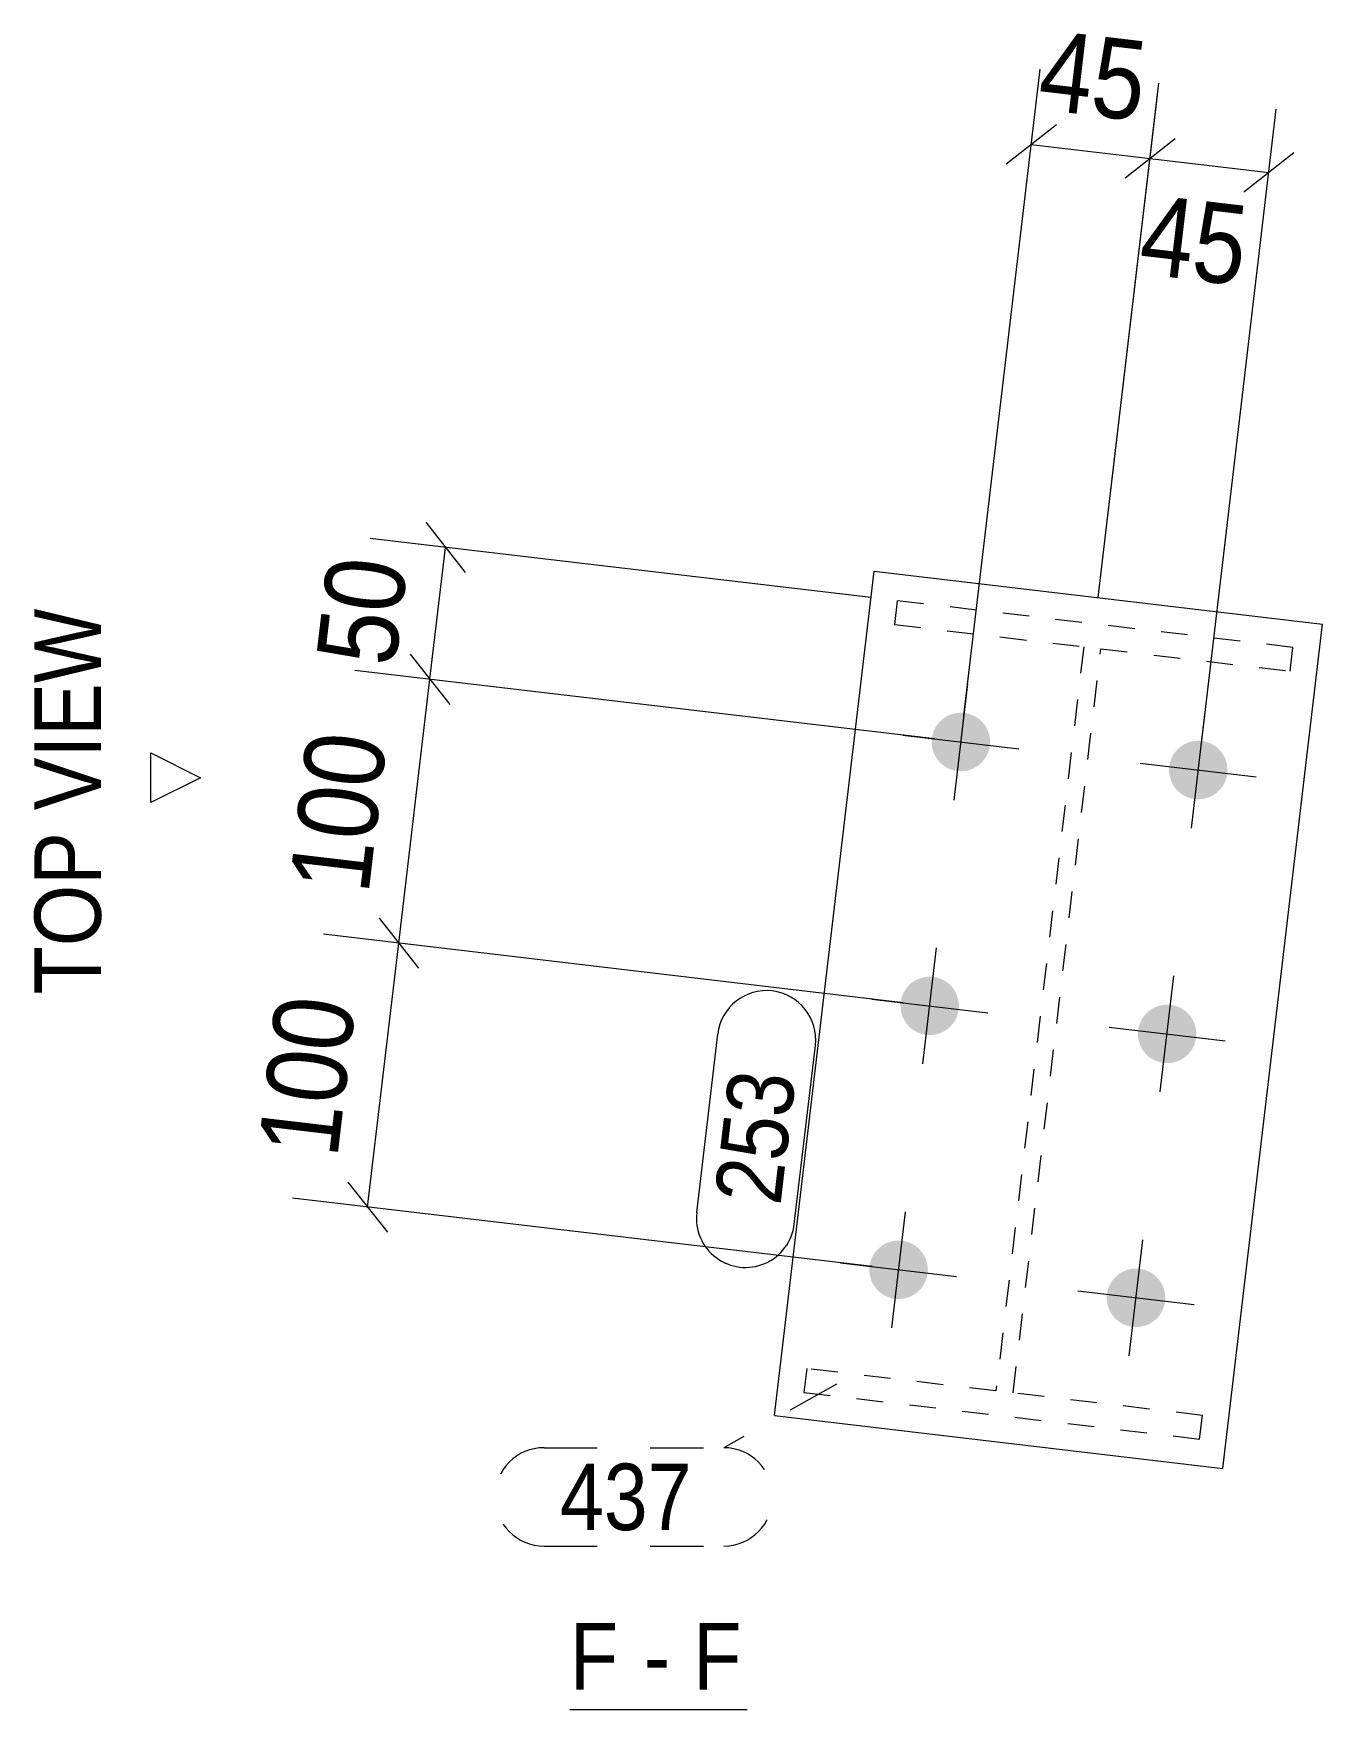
# Model space of a CAD drawing. Header units: millimetres. Extents: x 2 to 825, y 1 to 579.
# Drawn here: x 659.4 to 708, y 334.4 to 397.5 of the extents above; entities that cross this region are included whole.
import ezdxf

# ---------------------------------------------------------------- set-up
doc = ezdxf.new("R2010")
doc.units = ezdxf.units.MM
for name, pattern in [('XKITLINE00', [0]), ('XKITLINE01', [4, 1, -1, 1, -1]), ('XKITLINE02', [4, 2, -2]), ('XKITLINE03', [6, 3, -1, 1, -1])]:
    doc.linetypes.add(name, pattern=pattern)
for name, color, linetype, lineweight in [('Bolt', 3, 'Continuous', 0), ('Dimensions', 7, 'Continuous', 0), ('OtherObjectType', 7, 'Continuous', 0), ('Part', 2, 'Continuous', 0), ('PartMark', 7, 'Continuous', 0)]:
    doc.layers.add(name, color=color, linetype=linetype, lineweight=lineweight)
doc.styles.add('ARIAL', font='ARIAL.TTF')

# ---------------------------------------------------------------- blocks, each defined once
blk = doc.blocks.new('*A110')
at = {"layer": 'Bolt'}
for points in [[(693.248, 370.995), (693.252, 371.022), (693.257, 371.049), (693.262, 371.075), (693.268, 371.101), (693.275, 371.128), (693.282, 371.154), (693.29, 371.179), (693.299, 371.205), (693.308, 371.23), (693.318, 371.255), (693.329, 371.28), (693.34, 371.305), (693.351, 371.329), (693.364, 371.353), (693.377, 371.377), (693.39, 371.4), (693.404, 371.423), (693.419, 371.446), (693.434, 371.468), (693.45, 371.49), (693.466, 371.512), (693.483, 371.533), (693.5, 371.554), (693.518, 371.574), (693.536, 371.594), (693.555, 371.614), (693.574, 371.632), (693.593, 371.651), (693.614, 371.669), (693.634, 371.686), (693.655, 371.703), (693.677, 371.72), (693.698, 371.736), (693.721, 371.751), (693.743, 371.766), (693.766, 371.78), (693.789, 371.794), (693.813, 371.807), (693.837, 371.82), (693.861, 371.832), (693.885, 371.843), (693.91, 371.854), (693.935, 371.864), (693.96, 371.874), (693.986, 371.882), (694.012, 371.891), (694.038, 371.898), (694.064, 371.905), (694.09, 371.912), (694.116, 371.918), (694.143, 371.923), (694.169, 371.927), (694.196, 371.931), (694.223, 371.934), (694.25, 371.936), (694.277, 371.938), (694.304, 371.939), (694.331, 371.94), (694.358, 371.94), (694.385, 371.939), (694.412, 371.937), (694.439, 371.935), (694.465, 371.932), (694.492, 371.929), (694.519, 371.925), (694.545, 371.92), (694.572, 371.914), (694.598, 371.908), (694.624, 371.901), (694.65, 371.894), (694.676, 371.886), (694.702, 371.877), (694.727, 371.868), (694.752, 371.858), (694.777, 371.848), (694.802, 371.837), (694.826, 371.825), (694.85, 371.813), (694.874, 371.8), (694.897, 371.786), (694.92, 371.772), (694.943, 371.758), (694.965, 371.742), (694.987, 371.727), (695.009, 371.711), (695.03, 371.694), (695.051, 371.676), (695.071, 371.659), (695.091, 371.64), (695.11, 371.622), (695.129, 371.602), (695.148, 371.583), (695.166, 371.563), (695.183, 371.542), (695.2, 371.521), (695.217, 371.5), (695.232, 371.478), (695.248, 371.456), (695.263, 371.433), (695.277, 371.41), (695.291, 371.387), (695.304, 371.363), (695.316, 371.34), (695.328, 371.315), (695.34, 371.291), (695.351, 371.266), (695.361, 371.241), (695.37, 371.216), (695.379, 371.19), (695.387, 371.165), (695.395, 371.139), (695.402, 371.113), (695.408, 371.086), (695.414, 371.06), (695.419, 371.034), (695.424, 371.007), (695.427, 370.98), (695.431, 370.953), (695.433, 370.926), (695.435, 370.9), (695.436, 370.873), (695.436, 370.846), (695.436, 370.819), (695.435, 370.792), (695.434, 370.765), (695.432, 370.738), (695.429, 370.711), (695.425, 370.684), (695.421, 370.657), (695.416, 370.631), (695.411, 370.604), (695.405, 370.578), (695.398, 370.552), (695.391, 370.526), (695.383, 370.5), (695.374, 370.475), (695.365, 370.449), (695.355, 370.424), (695.344, 370.399), (695.333, 370.375), (695.322, 370.35), (695.309, 370.326), (695.296, 370.303), (695.283, 370.279), (695.269, 370.256), (695.254, 370.233), (695.239, 370.211), (695.223, 370.189), (695.207, 370.168), (695.19, 370.146), (695.173, 370.126), (695.155, 370.105), (695.137, 370.085), (695.118, 370.066), (695.099, 370.047), (695.079, 370.029), (695.059, 370.011), (695.039, 369.993), (695.018, 369.976), (694.996, 369.96), (694.975, 369.944), (694.952, 369.928), (694.93, 369.914), (694.907, 369.899), (694.884, 369.886), (694.86, 369.872), (694.836, 369.86), (694.812, 369.848), (694.788, 369.837), (694.763, 369.826), (694.738, 369.816), (694.712, 369.806), (694.687, 369.797), (694.661, 369.789), (694.635, 369.781), (694.609, 369.774), (694.583, 369.768), (694.557, 369.762), (694.53, 369.757), (694.504, 369.753), (694.477, 369.749), (694.45, 369.746), (694.423, 369.743), (694.396, 369.741), (694.369, 369.74), (694.342, 369.74), (694.315, 369.74), (694.288, 369.741), (694.261, 369.742), (694.234, 369.745), (694.208, 369.747), (694.181, 369.751), (694.154, 369.755), (694.128, 369.76), (694.101, 369.765), (694.075, 369.771), (694.049, 369.778), (694.023, 369.785), (693.997, 369.794), (693.971, 369.802), (693.946, 369.811), (693.921, 369.821), (693.896, 369.832), (693.871, 369.843), (693.847, 369.855), (693.823, 369.867), (693.799, 369.88), (693.776, 369.893), (693.753, 369.907), (693.73, 369.922), (693.708, 369.937), (693.686, 369.953), (693.664, 369.969), (693.643, 369.986), (693.622, 370.003), (693.602, 370.021), (693.582, 370.039), (693.563, 370.058), (693.544, 370.077), (693.525, 370.097), (693.507, 370.117), (693.49, 370.137), (693.473, 370.158), (693.456, 370.18), (693.44, 370.202), (693.425, 370.224), (693.41, 370.246), (693.396, 370.269), (693.382, 370.293), (693.369, 370.316), (693.357, 370.34), (693.345, 370.364), (693.333, 370.389), (693.322, 370.414), (693.312, 370.439), (693.303, 370.464), (693.294, 370.489), (693.286, 370.515), (693.278, 370.541), (693.271, 370.567), (693.264, 370.593), (693.259, 370.62), (693.254, 370.646), (693.249, 370.673), (693.245, 370.699), (693.242, 370.726), (693.24, 370.753), (693.238, 370.78), (693.237, 370.807), (693.236, 370.834), (693.237, 370.861), (693.238, 370.888), (693.239, 370.915), (693.241, 370.942), (693.244, 370.969)], [(702.186, 369.941), (702.19, 369.967), (702.194, 369.994), (702.2, 370.02), (702.206, 370.047), (702.213, 370.073), (702.22, 370.099), (702.228, 370.125), (702.237, 370.15), (702.246, 370.175), (702.256, 370.201), (702.266, 370.225), (702.278, 370.25), (702.289, 370.274), (702.302, 370.298), (702.315, 370.322), (702.328, 370.346), (702.342, 370.369), (702.357, 370.391), (702.372, 370.414), (702.387, 370.436), (702.404, 370.457), (702.42, 370.478), (702.438, 370.499), (702.456, 370.519), (702.474, 370.539), (702.493, 370.559), (702.512, 370.578), (702.531, 370.596), (702.552, 370.614), (702.572, 370.632), (702.593, 370.649), (702.615, 370.665), (702.636, 370.681), (702.659, 370.696), (702.681, 370.711), (702.704, 370.726), (702.727, 370.739), (702.751, 370.752), (702.775, 370.765), (702.799, 370.777), (702.823, 370.788), (702.848, 370.799), (702.873, 370.809), (702.898, 370.819), (702.924, 370.828), (702.95, 370.836), (702.976, 370.844), (703.002, 370.851), (703.028, 370.857), (703.054, 370.863), (703.081, 370.868), (703.107, 370.872), (703.134, 370.876), (703.161, 370.879), (703.188, 370.882), (703.215, 370.883), (703.242, 370.884), (703.269, 370.885), (703.296, 370.885), (703.323, 370.884), (703.35, 370.882), (703.377, 370.88), (703.403, 370.877), (703.43, 370.874), (703.457, 370.87), (703.483, 370.865), (703.51, 370.86), (703.536, 370.853), (703.562, 370.847), (703.588, 370.839), (703.614, 370.831), (703.64, 370.823), (703.665, 370.813), (703.69, 370.803), (703.715, 370.793), (703.74, 370.782), (703.764, 370.77), (703.788, 370.758), (703.812, 370.745), (703.835, 370.731), (703.858, 370.717), (703.881, 370.703), (703.903, 370.688), (703.925, 370.672), (703.947, 370.656), (703.968, 370.639), (703.989, 370.622), (704.009, 370.604), (704.029, 370.586), (704.048, 370.567), (704.067, 370.548), (704.086, 370.528), (704.104, 370.508), (704.121, 370.487), (704.138, 370.466), (704.155, 370.445), (704.17, 370.423), (704.186, 370.401), (704.201, 370.378), (704.215, 370.355), (704.229, 370.332), (704.242, 370.309), (704.254, 370.285), (704.266, 370.261), (704.278, 370.236), (704.288, 370.211), (704.299, 370.186), (704.308, 370.161), (704.317, 370.136), (704.325, 370.11), (704.333, 370.084), (704.34, 370.058), (704.346, 370.032), (704.352, 370.005), (704.357, 369.979), (704.362, 369.952), (704.365, 369.925), (704.369, 369.899), (704.371, 369.872), (704.373, 369.845), (704.374, 369.818), (704.374, 369.791), (704.374, 369.764), (704.373, 369.737), (704.372, 369.71), (704.37, 369.683), (704.367, 369.656), (704.363, 369.629), (704.359, 369.603), (704.354, 369.576), (704.349, 369.55), (704.343, 369.523), (704.336, 369.497), (704.329, 369.471), (704.321, 369.445), (704.312, 369.42), (704.303, 369.394), (704.293, 369.369), (704.282, 369.345), (704.271, 369.32), (704.26, 369.296), (704.247, 369.272), (704.234, 369.248), (704.221, 369.224), (704.207, 369.201), (704.192, 369.179), (704.177, 369.156), (704.161, 369.134), (704.145, 369.113), (704.128, 369.092), (704.111, 369.071), (704.093, 369.051), (704.075, 369.031), (704.056, 369.011), (704.037, 368.992), (704.017, 368.974), (703.997, 368.956), (703.977, 368.938), (703.956, 368.921), (703.934, 368.905), (703.913, 368.889), (703.89, 368.874), (703.868, 368.859), (703.845, 368.844), (703.822, 368.831), (703.798, 368.818), (703.774, 368.805), (703.75, 368.793), (703.725, 368.782), (703.701, 368.771), (703.676, 368.761), (703.65, 368.751), (703.625, 368.742), (703.599, 368.734), (703.573, 368.726), (703.547, 368.719), (703.521, 368.713), (703.495, 368.707), (703.468, 368.702), (703.442, 368.698), (703.415, 368.694), (703.388, 368.691), (703.361, 368.688), (703.334, 368.687), (703.307, 368.685), (703.28, 368.685), (703.253, 368.685), (703.226, 368.686), (703.199, 368.688), (703.172, 368.69), (703.146, 368.693), (703.119, 368.696), (703.092, 368.7), (703.066, 368.705), (703.039, 368.71), (703.013, 368.717), (702.987, 368.723), (702.961, 368.731), (702.935, 368.739), (702.909, 368.747), (702.884, 368.757), (702.859, 368.767), (702.834, 368.777), (702.809, 368.788), (702.785, 368.8), (702.761, 368.812), (702.737, 368.825), (702.714, 368.839), (702.691, 368.853), (702.668, 368.867), (702.646, 368.882), (702.624, 368.898), (702.602, 368.914), (702.581, 368.931), (702.56, 368.948), (702.54, 368.966), (702.52, 368.984), (702.501, 369.003), (702.482, 369.022), (702.463, 369.042), (702.445, 369.062), (702.428, 369.083), (702.411, 369.104), (702.394, 369.125), (702.378, 369.147), (702.363, 369.169), (702.348, 369.192), (702.334, 369.215), (702.32, 369.238), (702.307, 369.261), (702.295, 369.285), (702.283, 369.309), (702.271, 369.334), (702.26, 369.359), (702.25, 369.384), (702.241, 369.409), (702.232, 369.434), (702.224, 369.46), (702.216, 369.486), (702.209, 369.512), (702.202, 369.538), (702.197, 369.565), (702.192, 369.591), (702.187, 369.618), (702.183, 369.645), (702.18, 369.671), (702.178, 369.698), (702.176, 369.725), (702.175, 369.752), (702.174, 369.779), (702.175, 369.806), (702.176, 369.833), (702.177, 369.86), (702.179, 369.887), (702.182, 369.914)], [(692.076, 361.064), (692.08, 361.091), (692.085, 361.118), (692.09, 361.144), (692.096, 361.17), (692.103, 361.197), (692.11, 361.222), (692.118, 361.248), (692.127, 361.274), (692.136, 361.299), (692.146, 361.324), (692.157, 361.349), (692.168, 361.374), (692.179, 361.398), (692.192, 361.422), (692.205, 361.446), (692.218, 361.469), (692.232, 361.492), (692.247, 361.515), (692.262, 361.537), (692.278, 361.559), (692.294, 361.581), (692.311, 361.602), (692.328, 361.623), (692.346, 361.643), (692.364, 361.663), (692.383, 361.682), (692.402, 361.701), (692.421, 361.72), (692.442, 361.738), (692.462, 361.755), (692.483, 361.772), (692.505, 361.789), (692.526, 361.805), (692.549, 361.82), (692.571, 361.835), (692.594, 361.849), (692.617, 361.863), (692.641, 361.876), (692.665, 361.889), (692.689, 361.901), (692.713, 361.912), (692.738, 361.923), (692.763, 361.933), (692.788, 361.942), (692.814, 361.951), (692.84, 361.96), (692.866, 361.967), (692.892, 361.974), (692.918, 361.981), (692.944, 361.986), (692.971, 361.992), (692.997, 361.996), (693.024, 362), (693.051, 362.003), (693.078, 362.005), (693.105, 362.007), (693.132, 362.008), (693.159, 362.009), (693.186, 362.008), (693.213, 362.008), (693.24, 362.006), (693.267, 362.004), (693.293, 362.001), (693.32, 361.998), (693.347, 361.993), (693.373, 361.989), (693.4, 361.983), (693.426, 361.977), (693.452, 361.97), (693.478, 361.963), (693.504, 361.955), (693.53, 361.946), (693.555, 361.937), (693.58, 361.927), (693.605, 361.917), (693.63, 361.906), (693.654, 361.894), (693.678, 361.882), (693.702, 361.869), (693.725, 361.855), (693.748, 361.841), (693.771, 361.827), (693.793, 361.811), (693.815, 361.796), (693.837, 361.779), (693.858, 361.763), (693.879, 361.745), (693.899, 361.728), (693.919, 361.709), (693.938, 361.691), (693.957, 361.671), (693.976, 361.652), (693.994, 361.632), (694.011, 361.611), (694.028, 361.59), (694.045, 361.569), (694.06, 361.547), (694.076, 361.525), (694.091, 361.502), (694.105, 361.479), (694.119, 361.456), (694.132, 361.432), (694.144, 361.408), (694.156, 361.384), (694.168, 361.36), (694.179, 361.335), (694.189, 361.31), (694.198, 361.285), (694.207, 361.259), (694.215, 361.234), (694.223, 361.208), (694.23, 361.182), (694.236, 361.155), (694.242, 361.129), (694.247, 361.102), (694.252, 361.076), (694.255, 361.049), (694.259, 361.022), (694.261, 360.995), (694.263, 360.968), (694.264, 360.941), (694.264, 360.914), (694.264, 360.887), (694.263, 360.86), (694.262, 360.834), (694.26, 360.807), (694.257, 360.78), (694.253, 360.753), (694.249, 360.726), (694.244, 360.7), (694.239, 360.673), (694.233, 360.647), (694.226, 360.621), (694.219, 360.595), (694.211, 360.569), (694.202, 360.544), (694.193, 360.518), (694.183, 360.493), (694.172, 360.468), (694.161, 360.444), (694.15, 360.419), (694.137, 360.395), (694.124, 360.372), (694.111, 360.348), (694.097, 360.325), (694.082, 360.302), (694.067, 360.28), (694.051, 360.258), (694.035, 360.237), (694.018, 360.215), (694.001, 360.195), (693.983, 360.174), (693.965, 360.154), (693.946, 360.135), (693.927, 360.116), (693.907, 360.098), (693.887, 360.08), (693.867, 360.062), (693.846, 360.045), (693.824, 360.029), (693.803, 360.013), (693.78, 359.997), (693.758, 359.982), (693.735, 359.968), (693.712, 359.954), (693.688, 359.941), (693.664, 359.929), (693.64, 359.917), (693.616, 359.905), (693.591, 359.895), (693.566, 359.884), (693.54, 359.875), (693.515, 359.866), (693.489, 359.858), (693.463, 359.85), (693.437, 359.843), (693.411, 359.837), (693.385, 359.831), (693.358, 359.826), (693.332, 359.821), (693.305, 359.818), (693.278, 359.815), (693.251, 359.812), (693.224, 359.81), (693.197, 359.809), (693.17, 359.809), (693.143, 359.809), (693.116, 359.81), (693.089, 359.811), (693.062, 359.813), (693.036, 359.816), (693.009, 359.82), (692.982, 359.824), (692.956, 359.829), (692.929, 359.834), (692.903, 359.84), (692.877, 359.847), (692.851, 359.854), (692.825, 359.862), (692.799, 359.871), (692.774, 359.88), (692.749, 359.89), (692.724, 359.901), (692.699, 359.912), (692.675, 359.924), (692.651, 359.936), (692.627, 359.949), (692.604, 359.962), (692.581, 359.976), (692.558, 359.991), (692.536, 360.006), (692.514, 360.022), (692.492, 360.038), (692.471, 360.055), (692.45, 360.072), (692.43, 360.09), (692.41, 360.108), (692.391, 360.127), (692.372, 360.146), (692.353, 360.166), (692.335, 360.186), (692.318, 360.206), (692.301, 360.227), (692.284, 360.249), (692.268, 360.271), (692.253, 360.293), (692.238, 360.315), (692.224, 360.338), (692.21, 360.361), (692.197, 360.385), (692.185, 360.409), (692.173, 360.433), (692.161, 360.458), (692.15, 360.482), (692.14, 360.507), (692.131, 360.533), (692.122, 360.558), (692.114, 360.584), (692.106, 360.61), (692.099, 360.636), (692.092, 360.662), (692.087, 360.688), (692.082, 360.715), (692.077, 360.742), (692.073, 360.768), (692.07, 360.795), (692.068, 360.822), (692.066, 360.849), (692.065, 360.876), (692.064, 360.903), (692.065, 360.93), (692.066, 360.957), (692.067, 360.984), (692.069, 361.011), (692.072, 361.038)], [(701.014, 360.01), (701.018, 360.036), (701.022, 360.063), (701.028, 360.089), (701.034, 360.116), (701.041, 360.142), (701.048, 360.168), (701.056, 360.193), (701.065, 360.219), (701.074, 360.244), (701.084, 360.27), (701.095, 360.294), (701.106, 360.319), (701.117, 360.343), (701.13, 360.367), (701.143, 360.391), (701.156, 360.414), (701.17, 360.438), (701.185, 360.46), (701.2, 360.483), (701.216, 360.505), (701.232, 360.526), (701.248, 360.547), (701.266, 360.568), (701.284, 360.588), (701.302, 360.608), (701.321, 360.628), (701.34, 360.647), (701.359, 360.665), (701.38, 360.683), (701.4, 360.701), (701.421, 360.718), (701.443, 360.734), (701.464, 360.75), (701.487, 360.765), (701.509, 360.78), (701.532, 360.794), (701.555, 360.808), (701.579, 360.821), (701.603, 360.834), (701.627, 360.846), (701.651, 360.857), (701.676, 360.868), (701.701, 360.878), (701.726, 360.888), (701.752, 360.897), (701.778, 360.905), (701.804, 360.913), (701.83, 360.92), (701.856, 360.926), (701.882, 360.932), (701.909, 360.937), (701.935, 360.941), (701.962, 360.945), (701.989, 360.948), (702.016, 360.95), (702.043, 360.952), (702.07, 360.953), (702.097, 360.954), (702.124, 360.954), (702.151, 360.953), (702.178, 360.951), (702.205, 360.949), (702.231, 360.946), (702.258, 360.943), (702.285, 360.939), (702.311, 360.934), (702.338, 360.928), (702.364, 360.922), (702.39, 360.916), (702.416, 360.908), (702.442, 360.9), (702.468, 360.892), (702.493, 360.882), (702.518, 360.872), (702.543, 360.862), (702.568, 360.851), (702.592, 360.839), (702.616, 360.827), (702.64, 360.814), (702.663, 360.8), (702.686, 360.786), (702.709, 360.772), (702.731, 360.757), (702.753, 360.741), (702.775, 360.725), (702.796, 360.708), (702.817, 360.691), (702.837, 360.673), (702.857, 360.655), (702.876, 360.636), (702.895, 360.617), (702.914, 360.597), (702.932, 360.577), (702.949, 360.556), (702.966, 360.535), (702.983, 360.514), (702.998, 360.492), (703.014, 360.47), (703.029, 360.447), (703.043, 360.424), (703.057, 360.401), (703.07, 360.378), (703.082, 360.354), (703.094, 360.329), (703.106, 360.305), (703.117, 360.28), (703.127, 360.255), (703.136, 360.23), (703.145, 360.204), (703.153, 360.179), (703.161, 360.153), (703.168, 360.127), (703.174, 360.101), (703.18, 360.074), (703.185, 360.048), (703.19, 360.021), (703.193, 359.994), (703.197, 359.967), (703.199, 359.941), (703.201, 359.914), (703.202, 359.887), (703.202, 359.86), (703.202, 359.833), (703.201, 359.806), (703.2, 359.779), (703.198, 359.752), (703.195, 359.725), (703.191, 359.698), (703.187, 359.672), (703.182, 359.645), (703.177, 359.619), (703.171, 359.592), (703.164, 359.566), (703.157, 359.54), (703.149, 359.514), (703.14, 359.489), (703.131, 359.463), (703.121, 359.438), (703.11, 359.413), (703.099, 359.389), (703.088, 359.364), (703.075, 359.34), (703.062, 359.317), (703.049, 359.293), (703.035, 359.27), (703.02, 359.248), (703.005, 359.225), (702.989, 359.203), (702.973, 359.182), (702.956, 359.161), (702.939, 359.14), (702.921, 359.119), (702.903, 359.1), (702.884, 359.08), (702.865, 359.061), (702.845, 359.043), (702.825, 359.025), (702.805, 359.007), (702.784, 358.99), (702.762, 358.974), (702.741, 358.958), (702.718, 358.943), (702.696, 358.928), (702.673, 358.913), (702.65, 358.9), (702.626, 358.887), (702.602, 358.874), (702.578, 358.862), (702.553, 358.851), (702.529, 358.84), (702.504, 358.83), (702.478, 358.82), (702.453, 358.811), (702.427, 358.803), (702.401, 358.795), (702.375, 358.788), (702.349, 358.782), (702.323, 358.776), (702.296, 358.771), (702.27, 358.767), (702.243, 358.763), (702.216, 358.76), (702.189, 358.757), (702.162, 358.756), (702.135, 358.754), (702.108, 358.754), (702.081, 358.754), (702.054, 358.755), (702.027, 358.756), (702, 358.759), (701.974, 358.761), (701.947, 358.765), (701.92, 358.769), (701.894, 358.774), (701.867, 358.779), (701.841, 358.785), (701.815, 358.792), (701.789, 358.8), (701.763, 358.808), (701.737, 358.816), (701.712, 358.826), (701.687, 358.835), (701.662, 358.846), (701.637, 358.857), (701.613, 358.869), (701.589, 358.881), (701.565, 358.894), (701.542, 358.907), (701.519, 358.921), (701.496, 358.936), (701.474, 358.951), (701.452, 358.967), (701.43, 358.983), (701.409, 359), (701.388, 359.017), (701.368, 359.035), (701.348, 359.053), (701.329, 359.072), (701.31, 359.091), (701.291, 359.111), (701.273, 359.131), (701.256, 359.152), (701.239, 359.173), (701.222, 359.194), (701.206, 359.216), (701.191, 359.238), (701.176, 359.261), (701.162, 359.283), (701.148, 359.307), (701.135, 359.33), (701.123, 359.354), (701.111, 359.378), (701.099, 359.403), (701.088, 359.428), (701.078, 359.453), (701.069, 359.478), (701.06, 359.503), (701.052, 359.529), (701.044, 359.555), (701.037, 359.581), (701.03, 359.607), (701.025, 359.634), (701.02, 359.66), (701.015, 359.687), (701.011, 359.714), (701.008, 359.74), (701.006, 359.767), (701.004, 359.794), (701.003, 359.821), (701.002, 359.848), (701.003, 359.875), (701.004, 359.902), (701.005, 359.929), (701.007, 359.956), (701.01, 359.983)], [(690.904, 351.133), (690.908, 351.16), (690.913, 351.187), (690.918, 351.213), (690.924, 351.239), (690.931, 351.265), (690.938, 351.291), (690.946, 351.317), (690.955, 351.343), (690.964, 351.368), (690.974, 351.393), (690.985, 351.418), (690.996, 351.443), (691.007, 351.467), (691.02, 351.491), (691.033, 351.515), (691.046, 351.538), (691.06, 351.561), (691.075, 351.584), (691.09, 351.606), (691.106, 351.628), (691.122, 351.65), (691.139, 351.671), (691.156, 351.692), (691.174, 351.712), (691.192, 351.732), (691.211, 351.751), (691.23, 351.77), (691.25, 351.789), (691.27, 351.807), (691.29, 351.824), (691.311, 351.841), (691.333, 351.858), (691.354, 351.874), (691.377, 351.889), (691.399, 351.904), (691.422, 351.918), (691.445, 351.932), (691.469, 351.945), (691.493, 351.958), (691.517, 351.97), (691.541, 351.981), (691.566, 351.992), (691.591, 352.002), (691.616, 352.011), (691.642, 352.02), (691.668, 352.029), (691.694, 352.036), (691.72, 352.043), (691.746, 352.05), (691.772, 352.055), (691.799, 352.06), (691.825, 352.065), (691.852, 352.069), (691.879, 352.072), (691.906, 352.074), (691.933, 352.076), (691.96, 352.077), (691.987, 352.078), (692.014, 352.077), (692.041, 352.077), (692.068, 352.075), (692.095, 352.073), (692.121, 352.07), (692.148, 352.067), (692.175, 352.062), (692.201, 352.058), (692.228, 352.052), (692.254, 352.046), (692.28, 352.039), (692.306, 352.032), (692.332, 352.024), (692.358, 352.015), (692.383, 352.006), (692.408, 351.996), (692.433, 351.986), (692.458, 351.974), (692.482, 351.963), (692.506, 351.95), (692.53, 351.938), (692.553, 351.924), (692.576, 351.91), (692.599, 351.895), (692.621, 351.88), (692.643, 351.865), (692.665, 351.848), (692.686, 351.832), (692.707, 351.814), (692.727, 351.797), (692.747, 351.778), (692.766, 351.76), (692.785, 351.74), (692.804, 351.721), (692.822, 351.7), (692.839, 351.68), (692.856, 351.659), (692.873, 351.638), (692.888, 351.616), (692.904, 351.594), (692.919, 351.571), (692.933, 351.548), (692.947, 351.525), (692.96, 351.501), (692.972, 351.477), (692.984, 351.453), (692.996, 351.429), (693.007, 351.404), (693.017, 351.379), (693.026, 351.354), (693.035, 351.328), (693.043, 351.302), (693.051, 351.277), (693.058, 351.25), (693.064, 351.224), (693.07, 351.198), (693.075, 351.171), (693.08, 351.145), (693.083, 351.118), (693.087, 351.091), (693.089, 351.064), (693.091, 351.037), (693.092, 351.01), (693.092, 350.983), (693.092, 350.956), (693.091, 350.929), (693.09, 350.902), (693.088, 350.876), (693.085, 350.849), (693.081, 350.822), (693.077, 350.795), (693.072, 350.769), (693.067, 350.742), (693.061, 350.716), (693.054, 350.69), (693.047, 350.664), (693.039, 350.638), (693.03, 350.612), (693.021, 350.587), (693.011, 350.562), (693, 350.537), (692.989, 350.513), (692.978, 350.488), (692.965, 350.464), (692.952, 350.44), (692.939, 350.417), (692.925, 350.394), (692.91, 350.371), (692.895, 350.349), (692.879, 350.327), (692.863, 350.305), (692.846, 350.284), (692.829, 350.264), (692.811, 350.243), (692.793, 350.223), (692.774, 350.204), (692.755, 350.185), (692.735, 350.166), (692.715, 350.148), (692.695, 350.131), (692.674, 350.114), (692.652, 350.098), (692.631, 350.082), (692.608, 350.066), (692.586, 350.051), (692.563, 350.037), (692.54, 350.023), (692.516, 350.01), (692.492, 349.998), (692.468, 349.986), (692.444, 349.974), (692.419, 349.964), (692.394, 349.953), (692.368, 349.944), (692.343, 349.935), (692.317, 349.927), (692.291, 349.919), (692.265, 349.912), (692.239, 349.906), (692.213, 349.9), (692.186, 349.895), (692.16, 349.89), (692.133, 349.887), (692.106, 349.883), (692.079, 349.881), (692.052, 349.879), (692.025, 349.878), (691.998, 349.878), (691.971, 349.878), (691.944, 349.879), (691.917, 349.88), (691.89, 349.882), (691.864, 349.885), (691.837, 349.889), (691.81, 349.893), (691.784, 349.898), (691.757, 349.903), (691.731, 349.909), (691.705, 349.916), (691.679, 349.923), (691.653, 349.931), (691.627, 349.94), (691.602, 349.949), (691.577, 349.959), (691.552, 349.97), (691.527, 349.981), (691.503, 349.992), (691.479, 350.005), (691.455, 350.018), (691.432, 350.031), (691.409, 350.045), (691.386, 350.06), (691.364, 350.075), (691.342, 350.091), (691.32, 350.107), (691.299, 350.124), (691.278, 350.141), (691.258, 350.159), (691.238, 350.177), (691.219, 350.196), (691.2, 350.215), (691.181, 350.235), (691.163, 350.255), (691.146, 350.275), (691.129, 350.296), (691.112, 350.318), (691.096, 350.34), (691.081, 350.362), (691.066, 350.384), (691.052, 350.407), (691.038, 350.43), (691.025, 350.454), (691.013, 350.478), (691.001, 350.502), (690.989, 350.527), (690.978, 350.551), (690.968, 350.576), (690.959, 350.602), (690.95, 350.627), (690.942, 350.653), (690.934, 350.679), (690.927, 350.705), (690.92, 350.731), (690.915, 350.757), (690.91, 350.784), (690.905, 350.811), (690.901, 350.837), (690.898, 350.864), (690.896, 350.891), (690.894, 350.918), (690.893, 350.945), (690.893, 350.972), (690.893, 350.999), (690.894, 351.026), (690.895, 351.053), (690.897, 351.08), (690.9, 351.107)], [(699.842, 350.079), (699.846, 350.105), (699.85, 350.132), (699.856, 350.158), (699.862, 350.184), (699.869, 350.211), (699.876, 350.237), (699.884, 350.262), (699.893, 350.288), (699.902, 350.313), (699.912, 350.338), (699.923, 350.363), (699.934, 350.388), (699.945, 350.412), (699.958, 350.436), (699.971, 350.46), (699.984, 350.483), (699.998, 350.506), (700.013, 350.529), (700.028, 350.551), (700.044, 350.573), (700.06, 350.595), (700.076, 350.616), (700.094, 350.637), (700.112, 350.657), (700.13, 350.677), (700.149, 350.697), (700.168, 350.715), (700.187, 350.734), (700.208, 350.752), (700.228, 350.769), (700.249, 350.786), (700.271, 350.803), (700.292, 350.819), (700.315, 350.834), (700.337, 350.849), (700.36, 350.863), (700.383, 350.877), (700.407, 350.89), (700.431, 350.903), (700.455, 350.915), (700.479, 350.926), (700.504, 350.937), (700.529, 350.947), (700.554, 350.957), (700.58, 350.965), (700.606, 350.974), (700.632, 350.981), (700.658, 350.988), (700.684, 350.995), (700.71, 351.001), (700.737, 351.006), (700.763, 351.01), (700.79, 351.014), (700.817, 351.017), (700.844, 351.019), (700.871, 351.021), (700.898, 351.022), (700.925, 351.023), (700.952, 351.023), (700.979, 351.022), (701.006, 351.02), (701.033, 351.018), (701.059, 351.015), (701.086, 351.012), (701.113, 351.008), (701.139, 351.003), (701.166, 350.997), (701.192, 350.991), (701.218, 350.984), (701.244, 350.977), (701.27, 350.969), (701.296, 350.96), (701.321, 350.951), (701.346, 350.941), (701.371, 350.931), (701.396, 350.92), (701.42, 350.908), (701.444, 350.896), (701.468, 350.883), (701.491, 350.869), (701.514, 350.855), (701.537, 350.841), (701.559, 350.825), (701.581, 350.81), (701.603, 350.794), (701.624, 350.777), (701.645, 350.76), (701.665, 350.742), (701.685, 350.723), (701.704, 350.705), (701.723, 350.685), (701.742, 350.666), (701.76, 350.646), (701.777, 350.625), (701.794, 350.604), (701.811, 350.583), (701.826, 350.561), (701.842, 350.539), (701.857, 350.516), (701.871, 350.493), (701.885, 350.47), (701.898, 350.446), (701.91, 350.423), (701.922, 350.398), (701.934, 350.374), (701.945, 350.349), (701.955, 350.324), (701.964, 350.299), (701.973, 350.273), (701.981, 350.248), (701.989, 350.222), (701.996, 350.196), (702.002, 350.169), (702.008, 350.143), (702.013, 350.117), (702.018, 350.09), (702.021, 350.063), (702.025, 350.036), (702.027, 350.009), (702.029, 349.983), (702.03, 349.956), (702.03, 349.929), (702.03, 349.902), (702.029, 349.875), (702.028, 349.848), (702.026, 349.821), (702.023, 349.794), (702.019, 349.767), (702.015, 349.74), (702.01, 349.714), (702.005, 349.687), (701.999, 349.661), (701.992, 349.635), (701.985, 349.609), (701.977, 349.583), (701.968, 349.558), (701.959, 349.532), (701.949, 349.507), (701.938, 349.482), (701.927, 349.458), (701.916, 349.433), (701.903, 349.409), (701.89, 349.386), (701.877, 349.362), (701.863, 349.339), (701.848, 349.316), (701.833, 349.294), (701.817, 349.272), (701.801, 349.251), (701.784, 349.229), (701.767, 349.209), (701.749, 349.188), (701.731, 349.169), (701.712, 349.149), (701.693, 349.13), (701.673, 349.112), (701.653, 349.094), (701.633, 349.076), (701.612, 349.059), (701.59, 349.043), (701.569, 349.027), (701.546, 349.011), (701.524, 348.997), (701.501, 348.982), (701.478, 348.969), (701.454, 348.955), (701.43, 348.943), (701.406, 348.931), (701.381, 348.92), (701.357, 348.909), (701.332, 348.899), (701.306, 348.889), (701.281, 348.88), (701.255, 348.872), (701.229, 348.864), (701.203, 348.857), (701.177, 348.851), (701.151, 348.845), (701.124, 348.84), (701.098, 348.836), (701.071, 348.832), (701.044, 348.829), (701.017, 348.826), (700.99, 348.824), (700.963, 348.823), (700.936, 348.823), (700.909, 348.823), (700.882, 348.824), (700.855, 348.825), (700.828, 348.828), (700.802, 348.83), (700.775, 348.834), (700.748, 348.838), (700.722, 348.843), (700.695, 348.848), (700.669, 348.854), (700.643, 348.861), (700.617, 348.869), (700.591, 348.877), (700.565, 348.885), (700.54, 348.894), (700.515, 348.904), (700.49, 348.915), (700.465, 348.926), (700.441, 348.938), (700.417, 348.95), (700.393, 348.963), (700.37, 348.976), (700.347, 348.99), (700.324, 349.005), (700.302, 349.02), (700.28, 349.036), (700.258, 349.052), (700.237, 349.069), (700.216, 349.086), (700.196, 349.104), (700.176, 349.122), (700.157, 349.141), (700.138, 349.16), (700.119, 349.18), (700.101, 349.2), (700.084, 349.221), (700.067, 349.242), (700.05, 349.263), (700.034, 349.285), (700.019, 349.307), (700.004, 349.329), (699.99, 349.352), (699.976, 349.376), (699.963, 349.399), (699.951, 349.423), (699.939, 349.447), (699.927, 349.472), (699.916, 349.497), (699.906, 349.522), (699.897, 349.547), (699.888, 349.572), (699.88, 349.598), (699.872, 349.624), (699.865, 349.65), (699.858, 349.676), (699.853, 349.703), (699.848, 349.729), (699.843, 349.756), (699.839, 349.782), (699.836, 349.809), (699.834, 349.836), (699.832, 349.863), (699.831, 349.89), (699.83, 349.917), (699.831, 349.944), (699.832, 349.971), (699.833, 349.998), (699.835, 350.025), (699.838, 350.052)]]:
    blk.add_hatch(color=3, dxfattribs=at).paths.add_polyline_path(points, flags=17)
at = {"layer": 'Bolt', "color": 3, "linetype": 'XKITLINE00', "lineweight": 0}
for p, q in [((694.079, 368.655), (694.594, 373.025)), ((703.017, 367.6), (703.532, 371.97)), ((692.152, 371.098), (696.521, 370.582)), ((701.09, 370.043), (705.459, 369.527)), ((692.907, 358.724), (693.422, 363.094)), ((701.845, 357.669), (702.36, 362.039)), ((690.98, 361.167), (695.349, 360.651)), ((699.918, 360.112), (704.287, 359.596)), ((691.735, 348.793), (692.25, 353.162)), ((700.673, 347.738), (701.188, 352.108)), ((689.808, 351.235), (694.177, 350.72)), ((698.746, 350.181), (703.115, 349.665))]:
    blk.add_line(p, q, dxfattribs=at)
blk = doc.blocks.new('*A111')
at = {"layer": 'Part', "color": 7, "linetype": 'XKITLINE01', "lineweight": 0}
for p, q in [((691.943, 376.157), (691.838, 375.263)), ((706.84, 374.399), (691.943, 376.157)), ((691.838, 375.263), (698.963, 374.422)), ((698.963, 374.422), (695.659, 346.417)), ((696.304, 346.34), (699.609, 374.346)), ((699.609, 374.346), (706.734, 373.505)), ((706.734, 373.505), (706.84, 374.399)), ((688.533, 347.257), (688.428, 346.364)), ((695.659, 346.417), (688.533, 347.257)), ((688.428, 346.364), (703.324, 344.606)), ((703.43, 345.499), (696.304, 346.34)), ((703.324, 344.606), (703.43, 345.499))]:
    blk.add_line(p, q, dxfattribs=at)
at = {"layer": 'Part', "color": 7, "linetype": 'XKITLINE03', "lineweight": 0}
blk.add_line((697.634, 360.381), (697.634, 360.381), dxfattribs=at)
blk = doc.blocks.new('*A112')
at = {"layer": 'Part', "color": 2, "linetype": 'XKITLINE00', "lineweight": 0}
for p, q in [((687.317, 345.488), (691.068, 377.267)), ((691.068, 377.267), (707.95, 375.275)), ((704.2, 343.495), (707.95, 375.275)), ((687.317, 345.488), (704.2, 343.495))]:
    blk.add_line(p, q, dxfattribs=at)
blk = doc.blocks.new('*A313')
at = {"layer": 'Dimensions', "color": 7, "linetype": 'XKITLINE00', "lineweight": 0}
for p, q in [((694.454, 371.833), (697.324, 396.156)), ((699.509, 376.271), (701.793, 395.628)), ((697.932, 394.068), (696.048, 392.582)), ((696.99, 393.325), (701.459, 392.798)), ((702.401, 393.541), (700.517, 392.055))]:
    blk.add_line(p, q, dxfattribs=at)
at = {"layer": 'Dimensions', "color": 3}
for p in [(696.99, 393.325), (701.459, 392.798)]:
    blk.add_point(p, dxfattribs=at)
at = {"layer": 'Dimensions', "color": 3, "style": 'ARIAL', "width": 0.85}
blk.add_text('45', height=3, rotation=-6.73225, dxfattribs=at).set_placement((697.173, 394.663))
blk = doc.blocks.new('*A314')
at = {"layer": 'Dimensions', "color": 7, "linetype": 'XKITLINE00', "lineweight": 0}
for p, q in [((699.509, 376.271), (701.74, 395.181)), ((703.392, 370.778), (706.209, 394.654)), ((702.401, 393.541), (700.517, 392.055)), ((706.87, 393.014), (704.986, 391.527)), ((701.459, 392.798), (705.928, 392.27))]:
    blk.add_line(p, q, dxfattribs=at)
at = {"layer": 'Dimensions', "color": 3}
for p in [(701.459, 392.798), (705.928, 392.27)]:
    blk.add_point(p, dxfattribs=at)
at = {"layer": 'Dimensions', "color": 3, "style": 'ARIAL', "width": 0.85}
blk.add_text('45', height=3, rotation=-6.73225, dxfattribs=at).set_placement((700.974, 388.475))
blk = doc.blocks.new('*A315')
at = {"layer": 'Dimensions', "color": 7, "linetype": 'XKITLINE00', "lineweight": 0}
for p, q in [((672.435, 364.209), (673.922, 362.325)), ((692.171, 361.026), (670.348, 363.601)), ((672.006, 353.336), (673.178, 363.267)), ((671.263, 354.278), (672.75, 352.394)), ((690.999, 351.095), (669.176, 353.67))]:
    blk.add_line(p, q, dxfattribs=at)
at = {"layer": 'Dimensions', "color": 3}
for p in [(673.178, 363.267), (672.006, 353.336)]:
    blk.add_point(p, dxfattribs=at)
at = {"layer": 'Dimensions', "color": 3, "style": 'ARIAL', "width": 0.85}
blk.add_text('100', height=3, rotation=83.26796, dxfattribs=at).set_placement((670.861, 355.145))
blk = doc.blocks.new('*A316')
at = {"layer": 'Dimensions', "color": 7, "linetype": 'XKITLINE00', "lineweight": 0}
for p, q in [((673.607, 374.141), (675.094, 372.256)), ((693.343, 370.957), (671.52, 373.532)), ((673.178, 363.267), (674.35, 373.198)), ((672.435, 364.209), (673.922, 362.325)), ((692.171, 361.026), (670.348, 363.601))]:
    blk.add_line(p, q, dxfattribs=at)
at = {"layer": 'Dimensions', "color": 3}
for p in [(674.35, 373.198), (673.178, 363.267)]:
    blk.add_point(p, dxfattribs=at)
at = {"layer": 'Dimensions', "color": 3, "style": 'ARIAL', "width": 0.85}
blk.add_text('100', height=3, rotation=83.26796, dxfattribs=at).set_placement((672.033, 365.076))
blk = doc.blocks.new('*A317')
at = {"layer": 'Dimensions', "color": 7, "linetype": 'XKITLINE00', "lineweight": 0}
for p, q in [((674.193, 379.106), (675.68, 377.222)), ((690.95, 376.274), (672.106, 378.498)), ((674.35, 373.198), (674.936, 378.164)), ((673.607, 374.141), (675.094, 372.256)), ((693.343, 370.957), (671.52, 373.532))]:
    blk.add_line(p, q, dxfattribs=at)
at = {"layer": 'Dimensions', "color": 3}
for p in [(674.936, 378.164), (674.35, 373.198)]:
    blk.add_point(p, dxfattribs=at)
at = {"layer": 'Dimensions', "color": 3, "style": 'ARIAL', "width": 0.85}
blk.add_text('50', height=3, rotation=83.26796, dxfattribs=at).set_placement((673.042, 373.63))
blk = doc.blocks.new('*A318')
at = {"layer": 'PartMark', "color": 7, "linetype": 'XKITLINE00', "lineweight": 0}
for p, q in [((684.393, 353.133), (685.186, 359.849)), ((688.068, 352.699), (688.86, 359.416))]:
    blk.add_line(p, q, dxfattribs=at)
for centre, start, end in [((687.023, 359.632), 353.26949, 173.26949), ((686.23, 352.916), 173.26949, 353.26949)]:
    blk.add_arc(centre, 1.85, start, end, dxfattribs=at)
at = {"layer": 'PartMark', "color": 3, "style": 'ARIAL', "width": 0.85}
blk.add_text('253', height=2.5, rotation=83.26796, dxfattribs=at).set_placement((687.542, 353.366))
blk = doc.blocks.new('*A319')
at = {"layer": 'PartMark', "color": 7, "linetype": 'XKITLINE02', "lineweight": 0}
for p, q in [((689.651, 346.672), (685.409, 344.28)), ((678.646, 344.28), (685.409, 344.28)), ((678.646, 340.58), (685.409, 340.58))]:
    blk.add_line(p, q, dxfattribs=at)
for centre, start, end in [((678.646, 342.43), 90, 270), ((685.409, 342.43), 270, 90)]:
    blk.add_arc(centre, 1.85, start, end, dxfattribs=at)
at = {"layer": 'PartMark', "color": 3, "style": 'ARIAL', "width": 0.85}
blk.add_text('437', height=2.5, dxfattribs=at).set_placement((679.246, 341.18))
blk = doc.blocks.new('*A320')
at = {"layer": 'OtherObjectType', "color": 7, "linetype": 'XKITLINE00', "lineweight": 0}
for p, q in [((663.84, 368.557), (663.84, 370.432)), ((663.84, 370.432), (665.715, 369.494)), ((665.715, 369.494), (663.84, 368.557)), ((665.715, 369.494), (665.715, 369.494)), ((679.617, 334.43), (686.299, 334.43))]:
    blk.add_line(p, q, dxfattribs=at)
at = {"layer": 'OtherObjectType', "color": 7, "style": 'ARIAL', "width": 0.85}
blk.add_text('TOP VIEW', height=2.5, rotation=90, dxfattribs=at).set_placement((661.965, 361.343))
for s, p in [('F', (679.617, 335.18)), ('F', (684.263, 335.18)), ('-', (682.403, 335.18))]:
    blk.add_text(s, height=2.5, dxfattribs=at).set_placement(p)

msp = doc.modelspace()

# ---------------------------------------------------------------- block references
at = {"lineweight": 0}
for name in ['*A313', '*A314', '*A317', '*A112', '*A111', '*A316', '*A110', '*A315', '*A318', '*A319']:
    msp.add_blockref(name, (0, 0), dxfattribs=at)
at = {"layer": 'OtherObjectType', "lineweight": 0}
msp.add_blockref('*A320', (0, 0), dxfattribs=at)

doc.saveas('drawing.dxf')
